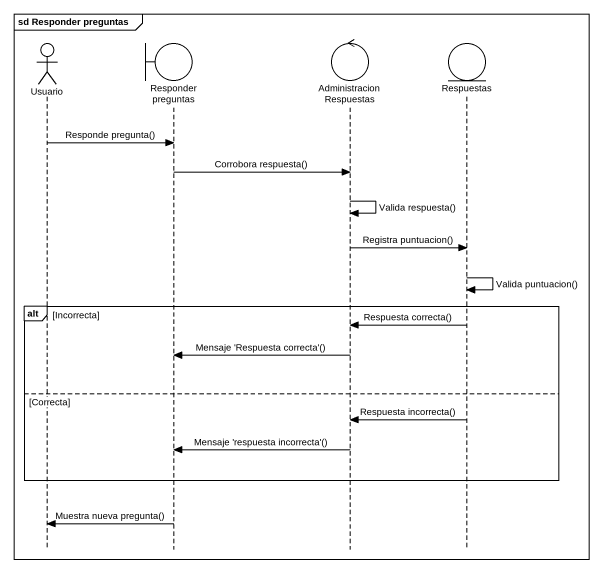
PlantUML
@startuml
mainframe sd Responder preguntas
hide footbox
actor Usuario
boundary "Responder preguntas" as Responder_preguntas
control AdministracionRespuestas
entity Respuestas

Usuario -> Responder_preguntas : Responde pregunta()
Responder_preguntas -> AdministracionRespuestas : Corrobora respuesta()
AdministracionRespuestas -> AdministracionRespuestas : Valida respuesta()
AdministracionRespuestas -> Respuestas : Registra puntuacion()
Respuestas -> Respuestas : Valida puntuacion()
alt Incorrecta
  Respuestas -> AdministracionRespuestas : Respuesta correcta()
  AdministracionRespuestas -> Responder_preguntas : Mensaje 'Respuesta correcta'()
else Correcta
  Respuestas -> AdministracionRespuestas : Respuesta incorrecta()
  AdministracionRespuestas -> Responder_preguntas : Mensaje 'respuesta incorrecta'()
end
Responder_preguntas -> Usuario : Muestra nueva pregunta()
@enduml
